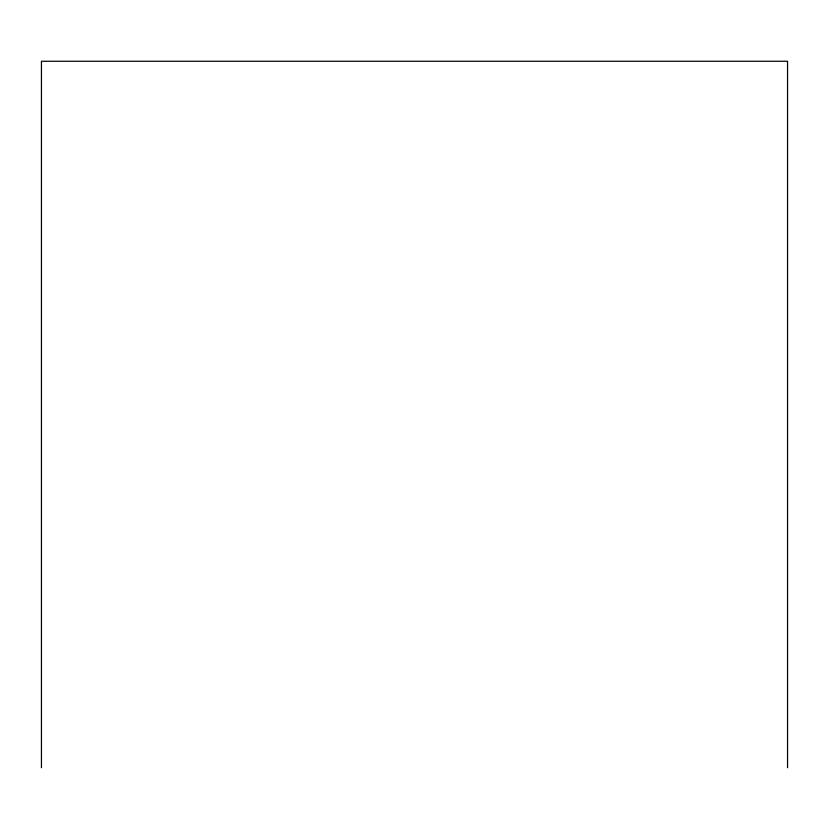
<?xml version="1.0" encoding="UTF-8"?>
<svg xmlns="http://www.w3.org/2000/svg" width="829" height="829" viewBox="0 0 829 829"><rect width="100%" height="100%" fill="white"/><g stroke="black" fill="none" stroke-linecap="round" stroke-linejoin="round"><path stroke-width="1.24" d="M787.55 767.737L787.55 61.263L41.45 61.263L41.45 767.737"/></g></svg>
